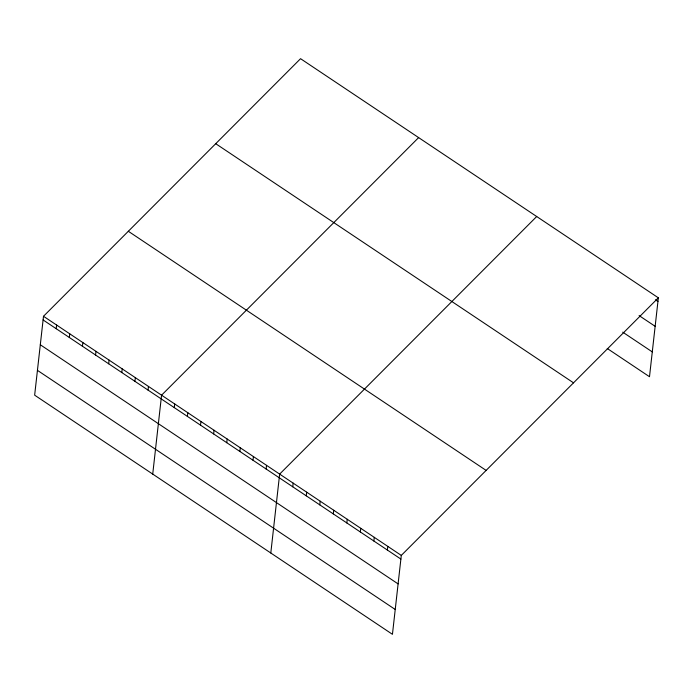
<?xml version="1.0" encoding="UTF-8"?>
<svg xmlns="http://www.w3.org/2000/svg" width="693" height="693" viewBox="0 0 693 693"><rect width="100%" height="100%" fill="white"/><g stroke="black" fill="none" stroke-linecap="round" stroke-linejoin="round"><path stroke-width="1.04" d="M43.503 316.277L34.65 395.175L392.446 634.312L401.299 555.405L658.35 297.825L300.554 58.688L43.503 316.277L401.299 555.405M56.211 328.707L56.618 325.043M69.326 337.474L69.742 333.809M82.45 346.249L82.857 342.576M95.565 355.015L95.98 351.342M108.688 363.782L109.096 360.117M121.803 372.548L122.219 368.884M134.927 381.315L135.334 377.65M148.042 390.09L148.458 386.417M152.72 474.09L161.573 395.183L418.624 137.604M174.281 407.623L174.697 403.958M187.405 416.389L187.812 412.725M200.52 425.164L200.935 421.491M213.643 433.931L214.05 430.258M226.758 442.697L227.174 439.033M239.882 451.464L240.289 447.799M252.997 460.23L253.413 456.566M266.121 469.005L266.528 465.332M270.798 553.005L279.651 474.099L536.694 216.519M292.758 486.807L293.165 483.134M306.271 495.841L306.678 492.169M319.785 504.876L320.201 501.204M333.307 513.903L333.714 510.239M346.821 522.938L347.236 519.274M360.343 531.973L360.75 528.309M373.856 541.008L374.263 537.344M387.37 550.043L387.785 546.379M658.35 297.825L649.497 376.723L607.259 348.492M655.405 299.8L657.943 301.49M639.102 315.592L655.154 326.316M622.712 332.138L652.286 351.897M215.722 143.694L573.527 382.831M128.326 231.271L486.131 470.408M43.087 319.941L400.892 559.078M40.307 344.767L398.103 583.904M37.431 370.348L395.235 609.485"/></g></svg>
